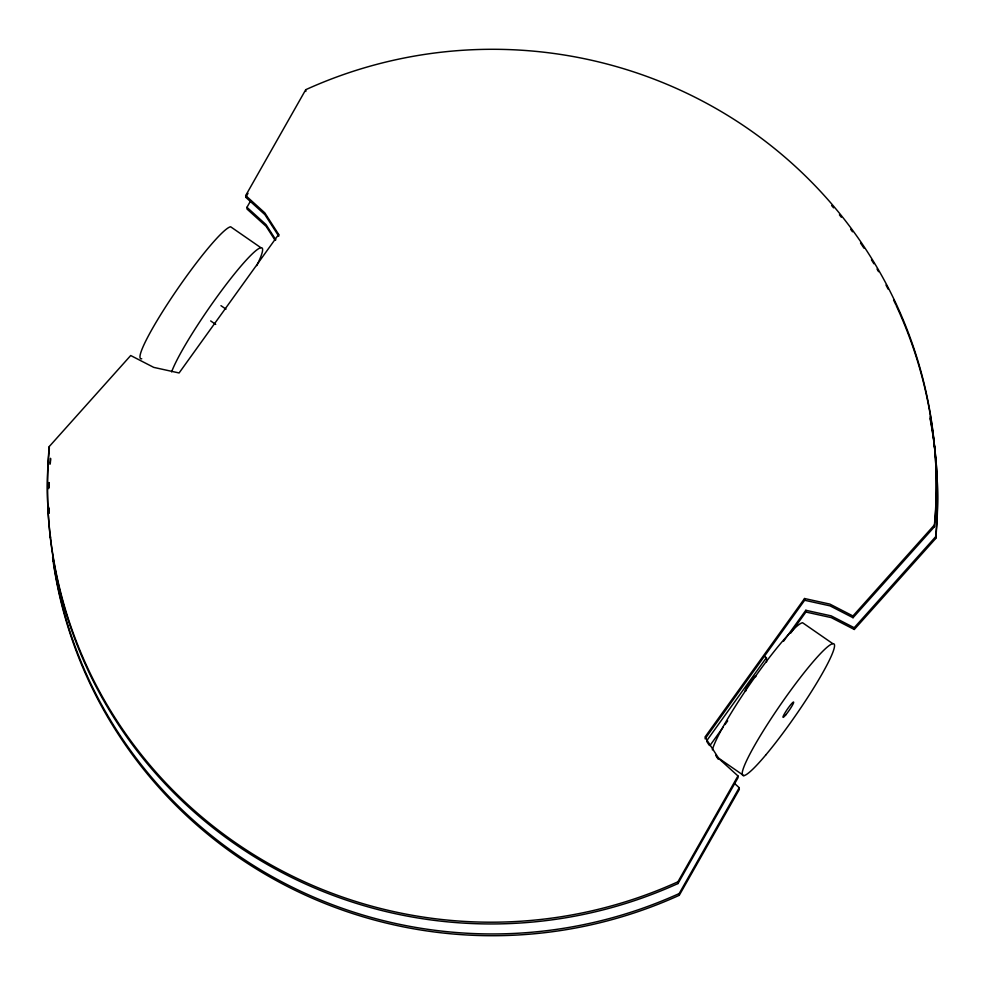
<?xml version="1.0" encoding="UTF-8"?>
<svg xmlns="http://www.w3.org/2000/svg" width="985" height="985" viewBox="0 0 985 985"><rect width="100%" height="100%" fill="white"/><g stroke="black" fill="none" stroke-linecap="round" stroke-linejoin="round"><path stroke-width="1.48" d="M245.696 195.547L264.793 212.846L278.669 234.43L278.755 236.178L264.866 214.595L245.77 197.296L245.696 195.547L305.732 89.697A444.457 436.441 -2.6 0 1 934.408 524.943L934.482 526.692L853.022 617.718L830.01 605.861L804.646 600.271L705.063 738.812M245.77 197.296L248.023 193.331M275.111 240.328L266.135 226.365L247.038 209.066L246.952 207.318L250.707 200.694M278.669 234.43L179.098 372.97L153.734 367.38L130.709 355.523L49.25 446.55L49.324 448.298A444.457 436.441 -2.6 0 0 678 883.545L677.926 881.797L737.962 775.934L718.865 758.635L704.989 737.063L804.56 598.523L829.924 604.113L852.948 615.97L853.022 617.718M678 883.545L738.048 777.682L737.962 775.934M52.599 557.461A444.457 436.441 -2.6 0 0 679.268 895.303L679.182 893.555L739.23 787.704L734.736 783.629M679.268 895.303L739.304 789.453L739.23 787.704M706.737 740.708L766.404 657.684L763.892 655.948M783.604 641.198L805.828 610.281L831.192 615.871L854.204 627.728L854.29 629.477L831.266 617.62L805.902 612.03L790.795 633.059M709.889 745.62L723.224 727.065M724.997 724.603L727.669 720.885M852.948 615.97L934.408 524.943M854.204 627.728L935.676 536.702A444.457 436.441 -2.6 0 0 930.025 416.926M854.29 629.477L935.75 538.45L935.676 536.702M260.877 247.703L230.625 226.772A80.056 9.284 -55.3 0 0 173.557 294.798A80.056 9.284 -55.3 0 0 141.729 358.774M832.793 643.661L802.541 622.717A80.056 9.284 -55.3 0 0 755.003 676.978A80.056 9.284 -55.3 0 0 712.364 749.844M220.96 305.658L226.008 309.142M210.679 320.925L215.715 324.41M717.425 757.342L743.897 775.675M246.952 207.318L266.048 224.617L275.849 239.847M706.701 741.348L709.151 745.153M715.676 755.31L718.127 759.115M805.828 610.281L805.902 612.03M804.56 598.523L804.646 600.271M766.404 657.684L766.601 661.883M305.732 89.697L305.818 91.445M679.182 893.555A444.457 436.441 -2.6 0 1 53.843 564.713M53.375 561.721A444.457 436.441 -2.6 0 1 52.722 557.214M50.457 537.539A444.457 436.441 -2.6 0 1 50.063 532.959M48.905 513.087A444.457 436.441 -2.6 0 1 48.77 508.494M48.758 488.609A444.457 436.441 -2.6 0 1 48.942 482.515M49.989 464.329A444.457 436.441 -2.6 0 1 50.518 458.308L50.592 460.057A444.457 436.441 -2.6 0 0 50.321 463.061M50.395 537.761A444.457 436.441 -2.6 0 1 50.013 533.193M48.942 513.308A444.457 436.441 -2.6 0 1 48.794 507.176M48.918 487.304A444.457 436.441 -2.6 0 1 49.078 482.736M930.111 418.674A444.457 436.441 -2.6 0 1 935.75 538.45M745.953 690.805A9.259 1.071 -55.3 0 1 749.757 682.728A9.259 1.071 -55.3 0 1 755.717 676.757M171.624 371.887A80.056 9.284 -55.3 0 1 233.47 275.135A80.056 9.284 -55.3 0 1 256.777 265.605M831.623 205.52A444.457 436.441 -2.6 0 1 833.593 207.835M839.429 214.853A444.457 436.441 -2.6 0 1 841.338 217.217M850.695 229.32A444.457 436.441 -2.6 0 1 852.517 231.795M860.533 243.073A444.457 436.441 -2.6 0 1 863.98 248.171M871.466 259.818A444.457 436.441 -2.6 0 1 873.88 263.746M877.032 269.028A444.457 436.441 -2.6 0 1 878.583 271.688M885.995 285.071A444.457 436.441 -2.6 0 1 888.125 289.122M893.567 299.994A444.457 436.441 -2.6 0 1 895.513 304.094M896.153 305.461A444.457 436.441 -2.6 0 1 934.482 526.692M677.926 881.797A444.457 436.441 -2.6 0 1 49.25 446.55M765.837 754.904A80.056 9.284 -55.3 0 0 834.541 645.384A80.056 9.284 -55.3 0 0 764.655 728.703A80.056 9.284 -55.3 0 0 765.837 754.904M785.747 714.901A9.259 1.071 -55.3 0 0 793.688 702.231A9.259 1.071 -55.3 0 0 785.599 711.872A9.259 1.071 -55.3 0 0 785.747 714.901"/></g></svg>
